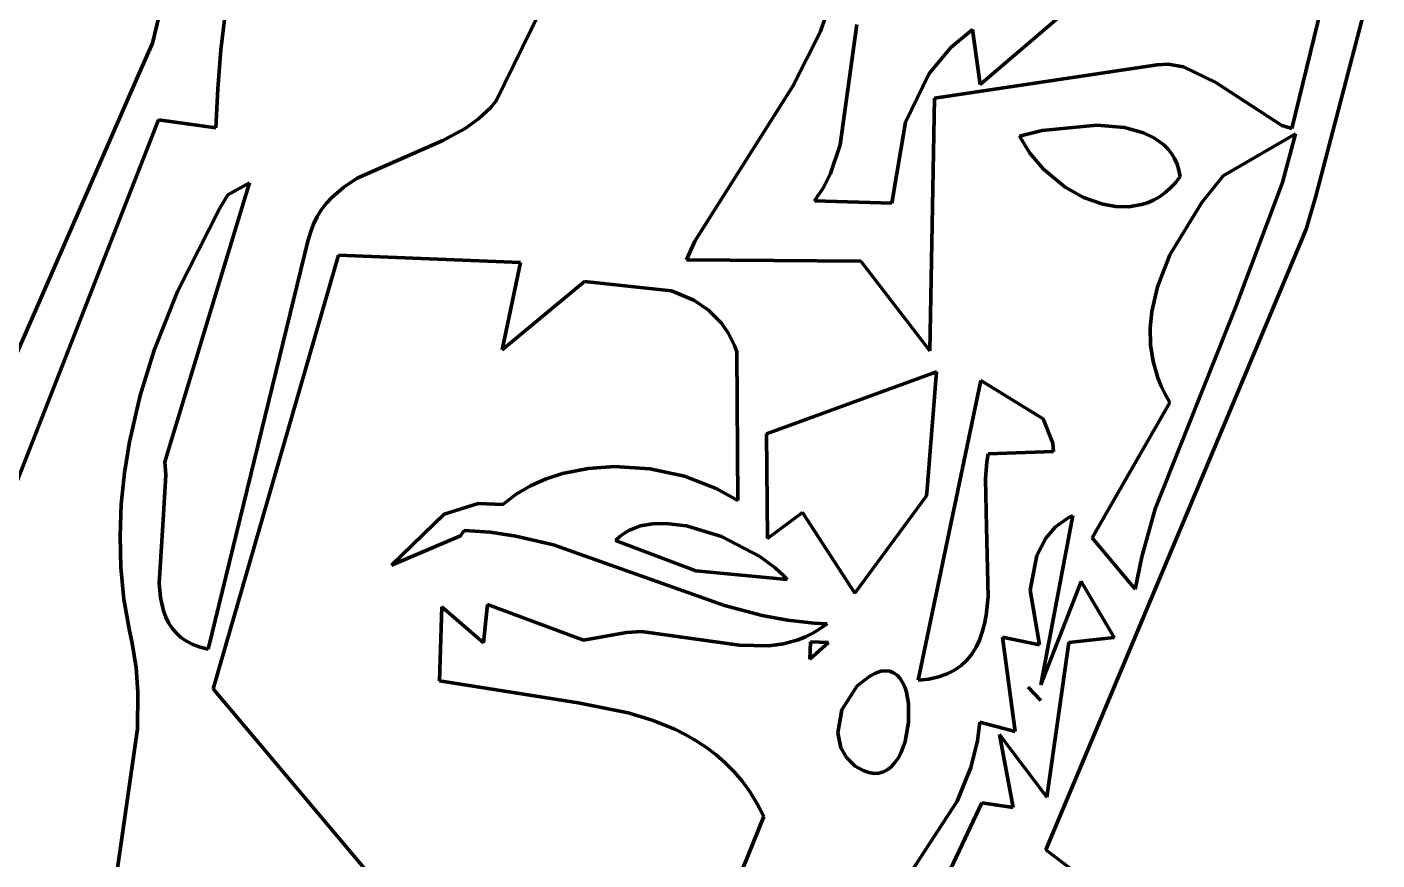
# Model space of a CAD drawing. Header units: millimetres. Extents: x 0 to 4.76, y 0 to 6.67.
# Drawn here: x 2.663 to 3.346, y 5.438 to 5.859 of the extents above; entities that cross this region are included whole.
import ezdxf

# ---------------------------------------------------------------- set-up
doc = ezdxf.new("R2010")
doc.units = ezdxf.units.MM
doc.layers.add('color#010101ff', color=7, linetype='CONTINUOUS', lineweight=100)
doc.layers.add('color#fefefeff', color=7, linetype='CONTINUOUS', lineweight=100)

msp = doc.modelspace()

# ---------------------------------------------------------------- linework, layer by layer
at = {"layer": 'color#010101ff'}
for p, q in [((3.3027, 5.80759), (3.34012, 5.9607)), ((2.72679, 5.85076), (2.73682, 5.8914)), ((3.34578, 5.89137), (3.31494, 5.77339)), ((2.90057, 5.8215), (2.93176, 5.88525)), ((3.06953, 5.87138), (3.06445, 5.85655)), ((2.76377, 5.86674), (2.76144, 5.84729)), ((3.18925, 5.86735), (3.14522, 5.82977)), ((3.06445, 5.85655), (3.05045, 5.82903)), ((3.0744, 5.79941), (3.08285, 5.8602)), ((3.14139, 5.85756), (3.13042, 5.8486)), ((3.14522, 5.82977), (3.14139, 5.85756)), ((2.72028, 5.83582), (2.72679, 5.85076)), ((3.13042, 5.8486), (3.11942, 5.83542)), ((2.76144, 5.84729), (2.75979, 5.82766)), ((2.65374, 5.68356), (2.72028, 5.83582)), ((3.11942, 5.83542), (3.10748, 5.81086)), ((3.12209, 5.82296), (3.2347, 5.83983)), ((3.2347, 5.83983), (3.24026, 5.84002)), ((3.24026, 5.84002), (3.24803, 5.83879)), ((3.24803, 5.83879), (3.26427, 5.8308)), ((2.75979, 5.82766), (2.75886, 5.80785)), ((3.05045, 5.82903), (3.00089, 5.75067)), ((3.26427, 5.8308), (3.29765, 5.80905)), ((2.89782, 5.81825), (2.90057, 5.8215)), ((3.11984, 5.69517), (3.12209, 5.82296)), ((2.89168, 5.81253), (2.89782, 5.81825)), ((2.72988, 5.81199), (2.63399, 5.56723)), ((2.75886, 5.80785), (2.72988, 5.81199)), ((2.87355, 5.80157), (2.88482, 5.80766)), ((2.88482, 5.80766), (2.89168, 5.81253)), ((3.10748, 5.81086), (3.10057, 5.7698)), ((3.20425, 5.8093), (3.17646, 5.80654)), ((3.2182, 5.80802), (3.20425, 5.8093)), ((3.22768, 5.80542), (3.2182, 5.80802)), ((3.29765, 5.80905), (3.3027, 5.80759)), ((2.83031, 5.7825), (2.87355, 5.80157)), ((3.17646, 5.80654), (3.16503, 5.80366)), ((3.16503, 5.80366), (3.17028, 5.79509)), ((3.23326, 5.80277), (3.22768, 5.80542)), ((3.23807, 5.79931), (3.23326, 5.80277)), ((3.30451, 5.80489), (3.26805, 5.78358)), ((3.29797, 5.78036), (3.30451, 5.80489)), ((3.06955, 5.78482), (3.0744, 5.79941)), ((3.17028, 5.79509), (3.17715, 5.78711)), ((3.24013, 5.79724), (3.23807, 5.79931)), ((3.24195, 5.79495), (3.24013, 5.79724)), ((3.24349, 5.79241), (3.24195, 5.79495)), ((3.17715, 5.78711), (3.18821, 5.77801)), ((3.24475, 5.78962), (3.24349, 5.79241)), ((3.2457, 5.78658), (3.24475, 5.78962)), ((3.24633, 5.78326), (3.2457, 5.78658)), ((2.77588, 5.78007), (2.73308, 5.63915)), ((2.76484, 5.77409), (2.77588, 5.78007)), ((2.82353, 5.77801), (2.83031, 5.7825)), ((3.06595, 5.77782), (3.06955, 5.78482)), ((3.2413, 5.77739), (3.24388, 5.78013)), ((3.24388, 5.78013), (3.24633, 5.78326)), ((3.26805, 5.78358), (3.25729, 5.7702)), ((3.27424, 5.7171), (3.29797, 5.78036)), ((2.76092, 5.76737), (2.76484, 5.77409)), ((2.81748, 5.77276), (2.82353, 5.77801)), ((3.06139, 5.77107), (3.06595, 5.77782)), ((3.18821, 5.77801), (3.19749, 5.77278)), ((3.23283, 5.77138), (3.23576, 5.77303)), ((3.23576, 5.77303), (3.23859, 5.77503)), ((3.23859, 5.77503), (3.2413, 5.77739)), ((3.31494, 5.77339), (3.31002, 5.75667)), ((2.73946, 5.72515), (2.76092, 5.76737)), ((2.81013, 5.76306), (2.81233, 5.76657)), ((2.81233, 5.76657), (2.81478, 5.76979)), ((2.81478, 5.76979), (2.81748, 5.77276)), ((3.10057, 5.7698), (3.06139, 5.77107)), ((3.19749, 5.77278), (3.20723, 5.76932)), ((3.20723, 5.76932), (3.21381, 5.76817)), ((3.21381, 5.76817), (3.22034, 5.76806)), ((3.22034, 5.76806), (3.22671, 5.7691)), ((3.22671, 5.7691), (3.22981, 5.77008)), ((3.22981, 5.77008), (3.23283, 5.77138)), ((3.25729, 5.7702), (3.24115, 5.74382)), ((2.80663, 5.7551), (2.80823, 5.75924)), ((2.80823, 5.75924), (2.81013, 5.76306)), ((2.80535, 5.75062), (2.80663, 5.7551)), ((3.31002, 5.75667), (3.17839, 5.44311)), ((2.75501, 5.54452), (2.80535, 5.75062)), ((3.00089, 5.75067), (2.99674, 5.74119)), ((2.82082, 5.74352), (2.7575, 5.5244)), ((2.91287, 5.73985), (2.82082, 5.74352)), ((2.90353, 5.69579), (2.91287, 5.73985)), ((2.99674, 5.74119), (3.08488, 5.74047)), ((3.08488, 5.74047), (3.11984, 5.69517)), ((3.24115, 5.74382), (3.23477, 5.72757)), ((2.72771, 5.69548), (2.73946, 5.72515)), ((2.94515, 5.73032), (2.90353, 5.69579)), ((2.98922, 5.72562), (2.94515, 5.73032)), ((3.00046, 5.72078), (2.98922, 5.72562)), ((3.23477, 5.72757), (3.23191, 5.71508)), ((3.00794, 5.71569), (3.00046, 5.72078)), ((3.01437, 5.70917), (3.00794, 5.71569)), ((3.23191, 5.71508), (3.23111, 5.70667)), ((3.23357, 5.61542), (3.27424, 5.7171)), ((3.01798, 5.70394), (3.01437, 5.70917)), ((3.23111, 5.70667), (3.2313, 5.69824)), ((3.02097, 5.69796), (3.01798, 5.70394)), ((3.02222, 5.69467), (3.02097, 5.69796)), ((3.2313, 5.69824), (3.23257, 5.68984)), ((2.72061, 5.6726), (2.72771, 5.69548)), ((3.02268, 5.61955), (3.02222, 5.69467)), ((3.12314, 5.68462), (3.03725, 5.65332)), ((3.11837, 5.6254), (3.12314, 5.68462)), ((3.23257, 5.68984), (3.23501, 5.6815)), ((3.14553, 5.68016), (3.11391, 5.52873)), ((3.1771, 5.66089), (3.14553, 5.68016)), ((3.23501, 5.6815), (3.23671, 5.67737)), ((3.23671, 5.67737), (3.23873, 5.67326)), ((2.71522, 5.64928), (2.72061, 5.6726)), ((3.23873, 5.67326), (3.2411, 5.66919)), ((3.2411, 5.66919), (3.20183, 5.60068)), ((3.18185, 5.64852), (3.1771, 5.66089)), ((3.03725, 5.65332), (3.03769, 5.60041)), ((2.71268, 5.63355), (2.71522, 5.64928)), ((3.14917, 5.64313), (3.18222, 5.64426)), ((3.18222, 5.64426), (3.18185, 5.64852)), ((2.73308, 5.63915), (2.73365, 5.63255)), ((2.94698, 5.63581), (2.96034, 5.63678)), ((2.96034, 5.63678), (2.97828, 5.63564)), ((3.14783, 5.63057), (3.14851, 5.63917)), ((3.14851, 5.63917), (3.14917, 5.64313)), ((2.71107, 5.6177), (2.71268, 5.63355)), ((2.73365, 5.63255), (2.73226, 5.60975)), ((2.91798, 5.627), (2.9258, 5.6305)), ((2.9258, 5.6305), (2.93404, 5.6332)), ((2.93404, 5.6332), (2.94698, 5.63581)), ((2.97828, 5.63564), (2.99569, 5.63187)), ((2.99569, 5.63187), (3.01184, 5.62568)), ((3.14845, 5.60631), (3.14783, 5.63057)), ((2.91067, 5.6227), (2.91798, 5.627)), ((3.01184, 5.62568), (3.02268, 5.61955)), ((3.11809, 5.62195), (3.11837, 5.6254)), ((2.71044, 5.60177), (2.71107, 5.6177)), ((2.87425, 5.6127), (2.89151, 5.61803)), ((2.89151, 5.61803), (2.90396, 5.61756)), ((2.90396, 5.61756), (2.91067, 5.6227)), ((3.08188, 5.57275), (3.11809, 5.62195)), ((2.73226, 5.60975), (2.73015, 5.57777)), ((2.84758, 5.58686), (2.87425, 5.6127)), ((3.03769, 5.60041), (3.05535, 5.61357)), ((3.05535, 5.61357), (3.08188, 5.57275)), ((3.17579, 5.52645), (3.19206, 5.61201)), ((3.18965, 5.61077), (3.18336, 5.60622)), ((3.19206, 5.61201), (3.18965, 5.61077)), ((3.22688, 5.59117), (3.23357, 5.61542)), ((2.88445, 5.60439), (2.88258, 5.60171)), ((2.89764, 5.60353), (2.88445, 5.60439)), ((2.91056, 5.60162), (2.89764, 5.60353)), ((2.96537, 5.60314), (2.96303, 5.6014)), ((2.9679, 5.6046), (2.96537, 5.60314)), ((2.97349, 5.60671), (2.9679, 5.6046)), ((2.97965, 5.60781), (2.97349, 5.60671)), ((2.98625, 5.608), (2.97965, 5.60781)), ((2.9967, 5.60676), (2.98625, 5.608)), ((3.01447, 5.60141), (2.9967, 5.60676)), ((3.14925, 5.57088), (3.14845, 5.60631)), ((3.18336, 5.60622), (3.17844, 5.60061)), ((2.71087, 5.58578), (2.71044, 5.60177)), ((2.88258, 5.60171), (2.84758, 5.58686)), ((2.92954, 5.59714), (2.91056, 5.60162)), ((3.01593, 5.56656), (2.92954, 5.59714)), ((2.96303, 5.6014), (2.9609, 5.59936)), ((2.9609, 5.59936), (3.00152, 5.58408)), ((3.03382, 5.59134), (3.01447, 5.60141)), ((3.17844, 5.60061), (3.17383, 5.59183)), ((3.20183, 5.60068), (3.22347, 5.57469)), ((3.04165, 5.58552), (3.03382, 5.59134)), ((3.17383, 5.59183), (3.17054, 5.57428)), ((3.22347, 5.57469), (3.22688, 5.59117)), ((2.71241, 5.56976), (2.71087, 5.58578)), ((3.00152, 5.58408), (3.04766, 5.57959)), ((3.04589, 5.58156), (3.04165, 5.58552)), ((2.73015, 5.57777), (2.73083, 5.57048)), ((3.04766, 5.57959), (3.04589, 5.58156)), ((3.19631, 5.57863), (3.17579, 5.52645)), ((3.21288, 5.55035), (3.19631, 5.57863)), ((2.71514, 5.55375), (2.71241, 5.56976)), ((2.73083, 5.57048), (2.73238, 5.56376)), ((3.14825, 5.56156), (3.14925, 5.57088)), ((3.17054, 5.57428), (3.17514, 5.54661)), ((2.73238, 5.56376), (2.73353, 5.56066)), ((2.87195, 5.52836), (2.87304, 5.56587)), ((2.87304, 5.56587), (2.89422, 5.54757)), ((2.89422, 5.54757), (2.89625, 5.56694)), ((2.89625, 5.56694), (2.94478, 5.54906)), ((3.03494, 5.56148), (3.01593, 5.56656)), ((3.04789, 5.55904), (3.03494, 5.56148)), ((3.1474, 5.55717), (3.14825, 5.56156)), ((2.73353, 5.56066), (2.73497, 5.55776)), ((2.73497, 5.55776), (2.73672, 5.55507)), ((2.73672, 5.55507), (2.7388, 5.55262)), ((3.06111, 5.55755), (3.04789, 5.55904)), ((3.06055, 5.55247), (3.0642, 5.55465)), ((3.06784, 5.55721), (3.06111, 5.55755)), ((3.0642, 5.55465), (3.06784, 5.55721)), ((3.14629, 5.55299), (3.1474, 5.55717)), ((2.71658, 5.54751), (2.71514, 5.55375)), ((2.7388, 5.55262), (2.74123, 5.55042)), ((2.74123, 5.55042), (2.74405, 5.54849)), ((2.74405, 5.54849), (2.74727, 5.54686)), ((2.94478, 5.54906), (2.95877, 5.55157)), ((2.95877, 5.55157), (2.96643, 5.55292)), ((2.96643, 5.55292), (2.97408, 5.55334)), ((2.97408, 5.55334), (3.02343, 5.54646)), ((3.04582, 5.54709), (3.0532, 5.54916)), ((3.0532, 5.54916), (3.05688, 5.55065)), ((3.05688, 5.55065), (3.06055, 5.55247)), ((3.05951, 5.54811), (3.05916, 5.5394)), ((3.05916, 5.5394), (3.06853, 5.54782)), ((3.06853, 5.54782), (3.05951, 5.54811)), ((3.14313, 5.54538), (3.14487, 5.54905)), ((3.14487, 5.54905), (3.14629, 5.55299)), ((3.17514, 5.54661), (3.15647, 5.55043)), ((3.15647, 5.55043), (3.16294, 5.50289)), ((3.17887, 5.46959), (3.18999, 5.54788)), ((3.18999, 5.54788), (3.21288, 5.55035)), ((2.71857, 5.53506), (2.71658, 5.54751)), ((2.74727, 5.54686), (2.75091, 5.54553)), ((2.75091, 5.54553), (2.75501, 5.54452)), ((3.02343, 5.54646), (3.03839, 5.54608)), ((3.03839, 5.54608), (3.04582, 5.54709)), ((3.13854, 5.53893), (3.14103, 5.54199)), ((3.14103, 5.54199), (3.14313, 5.54538)), ((2.71949, 5.52266), (2.71857, 5.53506)), ((3.13229, 5.53387), (3.13564, 5.53621)), ((3.13564, 5.53621), (3.13854, 5.53893)), ((2.94205, 5.51739), (2.87195, 5.52836)), ((3.08942, 5.53083), (3.08306, 5.52583)), ((3.09229, 5.53237), (3.08942, 5.53083)), ((3.09492, 5.53326), (3.09229, 5.53237)), ((3.09733, 5.53356), (3.09492, 5.53326)), ((3.0995, 5.5333), (3.09733, 5.53356)), ((3.10145, 5.53254), (3.0995, 5.5333)), ((3.10318, 5.53132), (3.10145, 5.53254)), ((3.10469, 5.52968), (3.10318, 5.53132)), ((3.10598, 5.52768), (3.10469, 5.52968)), ((3.10705, 5.52536), (3.10598, 5.52768)), ((3.11391, 5.52873), (3.11931, 5.52933)), ((3.11931, 5.52933), (3.12416, 5.5304)), ((3.12416, 5.5304), (3.12848, 5.53192)), ((3.12848, 5.53192), (3.13229, 5.53387)), ((2.71922, 5.50413), (2.71949, 5.52266)), ((2.7575, 5.5244), (2.85763, 5.40559)), ((3.08306, 5.52583), (3.07535, 5.51379)), ((3.1079, 5.52277), (3.10705, 5.52536)), ((3.10898, 5.51694), (3.1079, 5.52277)), ((3.16954, 5.52525), (3.17582, 5.51847)), ((3.17189, 5.52271), (3.16954, 5.52525)), ((3.17582, 5.51847), (3.17189, 5.52271)), ((2.96729, 5.51219), (2.94205, 5.51739)), ((3.07535, 5.51379), (3.07329, 5.50212)), ((3.10903, 5.50731), (3.10898, 5.51694)), ((2.97934, 5.50854), (2.96729, 5.51219)), ((2.99084, 5.50393), (2.97934, 5.50854)), ((3.10725, 5.49772), (3.10903, 5.50731)), ((3.14502, 5.50749), (3.1438, 5.49812)), ((3.16294, 5.50289), (3.14502, 5.50749)), ((2.70611, 5.4121), (2.71922, 5.50413)), ((2.99635, 5.50121), (2.99084, 5.50393)), ((3.00167, 5.49818), (2.99635, 5.50121)), ((3.07329, 5.50212), (3.07478, 5.49465)), ((3.16186, 5.46441), (3.15491, 5.50135)), ((3.15491, 5.50135), (3.17887, 5.46959)), ((3.0068, 5.49482), (3.00167, 5.49818)), ((3.01171, 5.4911), (3.0068, 5.49482)), ((3.07478, 5.49465), (3.07763, 5.48962)), ((3.10508, 5.49196), (3.10725, 5.49772)), ((3.1438, 5.49812), (3.14046, 5.48463)), ((3.01639, 5.487), (3.01171, 5.4911)), ((3.02083, 5.48249), (3.01639, 5.487)), ((3.07763, 5.48962), (3.08209, 5.48535)), ((3.10039, 5.4852), (3.10214, 5.48714)), ((3.10214, 5.48714), (3.10371, 5.48941)), ((3.10371, 5.48941), (3.10508, 5.49196)), ((3.02501, 5.47756), (3.02083, 5.48249)), ((3.08209, 5.48535), (3.08604, 5.48304)), ((3.08604, 5.48304), (3.08888, 5.48204)), ((3.08888, 5.48204), (3.09154, 5.48164)), ((3.09154, 5.48164), (3.09402, 5.48181)), ((3.09402, 5.48181), (3.09633, 5.48249)), ((3.09633, 5.48249), (3.09845, 5.48363)), ((3.09845, 5.48363), (3.10039, 5.4852)), ((3.14046, 5.48463), (3.13365, 5.46755)), ((3.02891, 5.47217), (3.02501, 5.47756)), ((3.03253, 5.46631), (3.02891, 5.47217)), ((3.03583, 5.45995), (3.03253, 5.46631)), ((3.13365, 5.46755), (3.08264, 5.38947)), ((3.12445, 5.42112), (3.14609, 5.46685)), ((3.14609, 5.46685), (3.16186, 5.46441)), ((3.01623, 5.4115), (3.03583, 5.45995)), ((3.17839, 5.44311), (3.22681, 5.40639))]:
    msp.add_line(p, q, dxfattribs=at)
at = {"layer": 'color#fefefeff'}
for p, q in [((3.34012, 5.9607), (3.3027, 5.80759)), ((2.73682, 5.8914), (2.72679, 5.85076)), ((3.31494, 5.77339), (3.34578, 5.89137)), ((2.93176, 5.88525), (2.90057, 5.8215)), ((3.06445, 5.85655), (3.06953, 5.87138)), ((2.76144, 5.84729), (2.76377, 5.86674)), ((3.14522, 5.82977), (3.18925, 5.86735)), ((3.05045, 5.82903), (3.06445, 5.85655)), ((3.08285, 5.8602), (3.0744, 5.79941)), ((3.13042, 5.8486), (3.14139, 5.85756)), ((3.14139, 5.85756), (3.14522, 5.82977)), ((2.72679, 5.85076), (2.72028, 5.83582)), ((3.11942, 5.83542), (3.13042, 5.8486)), ((2.75979, 5.82766), (2.76144, 5.84729)), ((2.72028, 5.83582), (2.65374, 5.68356)), ((3.10748, 5.81086), (3.11942, 5.83542)), ((3.2347, 5.83983), (3.12209, 5.82296)), ((3.24026, 5.84002), (3.2347, 5.83983)), ((3.24803, 5.83879), (3.24026, 5.84002)), ((3.26427, 5.8308), (3.24803, 5.83879)), ((2.75886, 5.80785), (2.75979, 5.82766)), ((3.00089, 5.75067), (3.05045, 5.82903)), ((3.29765, 5.80905), (3.26427, 5.8308)), ((2.90057, 5.8215), (2.89782, 5.81825)), ((3.12209, 5.82296), (3.11984, 5.69517)), ((2.89782, 5.81825), (2.89168, 5.81253)), ((2.63399, 5.56723), (2.72988, 5.81199)), ((2.72988, 5.81199), (2.75886, 5.80785)), ((2.88482, 5.80766), (2.87355, 5.80157)), ((2.89168, 5.81253), (2.88482, 5.80766)), ((3.10057, 5.7698), (3.10748, 5.81086)), ((3.17646, 5.80654), (3.20425, 5.8093)), ((3.20425, 5.8093), (3.2182, 5.80802)), ((3.2182, 5.80802), (3.22768, 5.80542)), ((3.3027, 5.80759), (3.29765, 5.80905)), ((2.87355, 5.80157), (2.83031, 5.7825)), ((3.16503, 5.80366), (3.17646, 5.80654)), ((3.17028, 5.79509), (3.16503, 5.80366)), ((3.22768, 5.80542), (3.23326, 5.80277)), ((3.23326, 5.80277), (3.23807, 5.79931)), ((3.26805, 5.78358), (3.30451, 5.80489)), ((3.30451, 5.80489), (3.29797, 5.78036)), ((3.0744, 5.79941), (3.06955, 5.78482)), ((3.17715, 5.78711), (3.17028, 5.79509)), ((3.23807, 5.79931), (3.24013, 5.79724)), ((3.24013, 5.79724), (3.24195, 5.79495)), ((3.24195, 5.79495), (3.24349, 5.79241)), ((3.18821, 5.77801), (3.17715, 5.78711)), ((3.24349, 5.79241), (3.24475, 5.78962)), ((3.24475, 5.78962), (3.2457, 5.78658)), ((3.2457, 5.78658), (3.24633, 5.78326)), ((2.73308, 5.63915), (2.77588, 5.78007)), ((2.77588, 5.78007), (2.76484, 5.77409)), ((2.83031, 5.7825), (2.82353, 5.77801)), ((3.06955, 5.78482), (3.06595, 5.77782)), ((3.24388, 5.78013), (3.2413, 5.77739)), ((3.24633, 5.78326), (3.24388, 5.78013)), ((3.25729, 5.7702), (3.26805, 5.78358)), ((3.29797, 5.78036), (3.27424, 5.7171)), ((2.76484, 5.77409), (2.76092, 5.76737)), ((2.82353, 5.77801), (2.81748, 5.77276)), ((3.06595, 5.77782), (3.06139, 5.77107)), ((3.19749, 5.77278), (3.18821, 5.77801)), ((3.23576, 5.77303), (3.23283, 5.77138)), ((3.23859, 5.77503), (3.23576, 5.77303)), ((3.2413, 5.77739), (3.23859, 5.77503)), ((3.31002, 5.75667), (3.31494, 5.77339)), ((2.76092, 5.76737), (2.73946, 5.72515)), ((2.81233, 5.76657), (2.81013, 5.76306)), ((2.81478, 5.76979), (2.81233, 5.76657)), ((2.81748, 5.77276), (2.81478, 5.76979)), ((3.06139, 5.77107), (3.10057, 5.7698)), ((3.20723, 5.76932), (3.19749, 5.77278)), ((3.21381, 5.76817), (3.20723, 5.76932)), ((3.22034, 5.76806), (3.21381, 5.76817)), ((3.22671, 5.7691), (3.22034, 5.76806)), ((3.22981, 5.77008), (3.22671, 5.7691)), ((3.23283, 5.77138), (3.22981, 5.77008)), ((3.24115, 5.74382), (3.25729, 5.7702)), ((2.80823, 5.75924), (2.80663, 5.7551)), ((2.81013, 5.76306), (2.80823, 5.75924)), ((2.80663, 5.7551), (2.80535, 5.75062)), ((3.17839, 5.44311), (3.31002, 5.75667)), ((2.80535, 5.75062), (2.75501, 5.54452)), ((2.99674, 5.74119), (3.00089, 5.75067)), ((2.7575, 5.5244), (2.82082, 5.74352)), ((2.82082, 5.74352), (2.91287, 5.73985)), ((2.91287, 5.73985), (2.90353, 5.69579)), ((3.08488, 5.74047), (2.99674, 5.74119)), ((3.11984, 5.69517), (3.08488, 5.74047)), ((3.23477, 5.72757), (3.24115, 5.74382)), ((2.73946, 5.72515), (2.72771, 5.69548)), ((2.90353, 5.69579), (2.94515, 5.73032)), ((2.94515, 5.73032), (2.98922, 5.72562)), ((2.98922, 5.72562), (3.00046, 5.72078)), ((3.23191, 5.71508), (3.23477, 5.72757)), ((3.00046, 5.72078), (3.00794, 5.71569)), ((3.00794, 5.71569), (3.01437, 5.70917)), ((3.23111, 5.70667), (3.23191, 5.71508)), ((3.27424, 5.7171), (3.23357, 5.61542)), ((3.01437, 5.70917), (3.01798, 5.70394)), ((3.2313, 5.69824), (3.23111, 5.70667)), ((3.01798, 5.70394), (3.02097, 5.69796)), ((3.02097, 5.69796), (3.02222, 5.69467)), ((3.23257, 5.68984), (3.2313, 5.69824)), ((2.72771, 5.69548), (2.72061, 5.6726)), ((3.02222, 5.69467), (3.02268, 5.61955)), ((3.03725, 5.65332), (3.12314, 5.68462)), ((3.12314, 5.68462), (3.11837, 5.6254)), ((3.23501, 5.6815), (3.23257, 5.68984)), ((3.11391, 5.52873), (3.14553, 5.68016)), ((3.14553, 5.68016), (3.1771, 5.66089)), ((3.23671, 5.67737), (3.23501, 5.6815)), ((3.23873, 5.67326), (3.23671, 5.67737)), ((2.72061, 5.6726), (2.71522, 5.64928)), ((3.2411, 5.66919), (3.23873, 5.67326)), ((3.20183, 5.60068), (3.2411, 5.66919)), ((3.1771, 5.66089), (3.18185, 5.64852)), ((3.03769, 5.60041), (3.03725, 5.65332)), ((2.71522, 5.64928), (2.71268, 5.63355)), ((3.18222, 5.64426), (3.14917, 5.64313)), ((3.18185, 5.64852), (3.18222, 5.64426)), ((2.73365, 5.63255), (2.73308, 5.63915)), ((2.96034, 5.63678), (2.94698, 5.63581)), ((2.97828, 5.63564), (2.96034, 5.63678)), ((3.14851, 5.63917), (3.14783, 5.63057)), ((3.14917, 5.64313), (3.14851, 5.63917)), ((2.71268, 5.63355), (2.71107, 5.6177)), ((2.73226, 5.60975), (2.73365, 5.63255)), ((2.9258, 5.6305), (2.91798, 5.627)), ((2.93404, 5.6332), (2.9258, 5.6305)), ((2.94698, 5.63581), (2.93404, 5.6332)), ((2.99569, 5.63187), (2.97828, 5.63564)), ((3.01184, 5.62568), (2.99569, 5.63187)), ((3.14783, 5.63057), (3.14845, 5.60631)), ((2.91798, 5.627), (2.91067, 5.6227)), ((3.02268, 5.61955), (3.01184, 5.62568)), ((3.11837, 5.6254), (3.11809, 5.62195)), ((2.71107, 5.6177), (2.71044, 5.60177)), ((2.89151, 5.61803), (2.87425, 5.6127)), ((2.90396, 5.61756), (2.89151, 5.61803)), ((2.91067, 5.6227), (2.90396, 5.61756)), ((3.11809, 5.62195), (3.08188, 5.57275)), ((2.73015, 5.57777), (2.73226, 5.60975)), ((2.87425, 5.6127), (2.84758, 5.58686)), ((3.05535, 5.61357), (3.03769, 5.60041)), ((3.08188, 5.57275), (3.05535, 5.61357)), ((3.19206, 5.61201), (3.17579, 5.52645)), ((3.18336, 5.60622), (3.18965, 5.61077)), ((3.18965, 5.61077), (3.19206, 5.61201)), ((3.23357, 5.61542), (3.22688, 5.59117)), ((2.88258, 5.60171), (2.88445, 5.60439)), ((2.88445, 5.60439), (2.89764, 5.60353)), ((2.89764, 5.60353), (2.91056, 5.60162)), ((2.96303, 5.6014), (2.96537, 5.60314)), ((2.96537, 5.60314), (2.9679, 5.6046)), ((2.9679, 5.6046), (2.97349, 5.60671)), ((2.97349, 5.60671), (2.97965, 5.60781)), ((2.97965, 5.60781), (2.98625, 5.608)), ((2.98625, 5.608), (2.9967, 5.60676)), ((2.9967, 5.60676), (3.01447, 5.60141)), ((3.14845, 5.60631), (3.14925, 5.57088)), ((3.17844, 5.60061), (3.18336, 5.60622)), ((2.71044, 5.60177), (2.71087, 5.58578)), ((2.84758, 5.58686), (2.88258, 5.60171)), ((2.91056, 5.60162), (2.92954, 5.59714)), ((2.92954, 5.59714), (3.01593, 5.56656)), ((2.9609, 5.59936), (2.96303, 5.6014)), ((3.00152, 5.58408), (2.9609, 5.59936)), ((3.01447, 5.60141), (3.03382, 5.59134)), ((3.17383, 5.59183), (3.17844, 5.60061)), ((3.22347, 5.57469), (3.20183, 5.60068)), ((3.03382, 5.59134), (3.04165, 5.58552)), ((3.17054, 5.57428), (3.17383, 5.59183)), ((3.22688, 5.59117), (3.22347, 5.57469)), ((2.71087, 5.58578), (2.71241, 5.56976)), ((3.04766, 5.57959), (3.00152, 5.58408)), ((3.04165, 5.58552), (3.04589, 5.58156)), ((2.73083, 5.57048), (2.73015, 5.57777)), ((3.04589, 5.58156), (3.04766, 5.57959)), ((3.17579, 5.52645), (3.19631, 5.57863)), ((3.19631, 5.57863), (3.21288, 5.55035)), ((2.71241, 5.56976), (2.71514, 5.55375)), ((2.73238, 5.56376), (2.73083, 5.57048)), ((3.14925, 5.57088), (3.14825, 5.56156)), ((3.17514, 5.54661), (3.17054, 5.57428)), ((2.73353, 5.56066), (2.73238, 5.56376)), ((2.87304, 5.56587), (2.87195, 5.52836)), ((2.89422, 5.54757), (2.87304, 5.56587)), ((2.89625, 5.56694), (2.89422, 5.54757)), ((2.94478, 5.54906), (2.89625, 5.56694)), ((3.01593, 5.56656), (3.03494, 5.56148)), ((3.03494, 5.56148), (3.04789, 5.55904)), ((3.14825, 5.56156), (3.1474, 5.55717)), ((2.73497, 5.55776), (2.73353, 5.56066)), ((2.73672, 5.55507), (2.73497, 5.55776)), ((2.7388, 5.55262), (2.73672, 5.55507)), ((3.04789, 5.55904), (3.06111, 5.55755)), ((3.0642, 5.55465), (3.06055, 5.55247)), ((3.06111, 5.55755), (3.06784, 5.55721)), ((3.06784, 5.55721), (3.0642, 5.55465)), ((3.1474, 5.55717), (3.14629, 5.55299)), ((2.71514, 5.55375), (2.71658, 5.54751)), ((2.74123, 5.55042), (2.7388, 5.55262)), ((2.74405, 5.54849), (2.74123, 5.55042)), ((2.74727, 5.54686), (2.74405, 5.54849)), ((2.95877, 5.55157), (2.94478, 5.54906)), ((2.96643, 5.55292), (2.95877, 5.55157)), ((2.97408, 5.55334), (2.96643, 5.55292)), ((3.02343, 5.54646), (2.97408, 5.55334)), ((3.0532, 5.54916), (3.04582, 5.54709)), ((3.05688, 5.55065), (3.0532, 5.54916)), ((3.06055, 5.55247), (3.05688, 5.55065)), ((3.05916, 5.5394), (3.05951, 5.54811)), ((3.06853, 5.54782), (3.05916, 5.5394)), ((3.05951, 5.54811), (3.06853, 5.54782)), ((3.14487, 5.54905), (3.14313, 5.54538)), ((3.14629, 5.55299), (3.14487, 5.54905)), ((3.16294, 5.50289), (3.15647, 5.55043)), ((3.15647, 5.55043), (3.17514, 5.54661)), ((3.18999, 5.54788), (3.17887, 5.46959)), ((3.21288, 5.55035), (3.18999, 5.54788)), ((2.71658, 5.54751), (2.71857, 5.53506)), ((2.75091, 5.54553), (2.74727, 5.54686)), ((2.75501, 5.54452), (2.75091, 5.54553)), ((3.03839, 5.54608), (3.02343, 5.54646)), ((3.04582, 5.54709), (3.03839, 5.54608)), ((3.14103, 5.54199), (3.13854, 5.53893)), ((3.14313, 5.54538), (3.14103, 5.54199)), ((2.71857, 5.53506), (2.71949, 5.52266)), ((3.13564, 5.53621), (3.13229, 5.53387)), ((3.13854, 5.53893), (3.13564, 5.53621)), ((2.87195, 5.52836), (2.94205, 5.51739)), ((3.08306, 5.52583), (3.08942, 5.53083)), ((3.08942, 5.53083), (3.09229, 5.53237)), ((3.09229, 5.53237), (3.09492, 5.53326)), ((3.09492, 5.53326), (3.09733, 5.53356)), ((3.09733, 5.53356), (3.0995, 5.5333)), ((3.0995, 5.5333), (3.10145, 5.53254)), ((3.10145, 5.53254), (3.10318, 5.53132)), ((3.10318, 5.53132), (3.10469, 5.52968)), ((3.10469, 5.52968), (3.10598, 5.52768)), ((3.10598, 5.52768), (3.10705, 5.52536)), ((3.11931, 5.52933), (3.11391, 5.52873)), ((3.12416, 5.5304), (3.11931, 5.52933)), ((3.12848, 5.53192), (3.12416, 5.5304)), ((3.13229, 5.53387), (3.12848, 5.53192)), ((2.71949, 5.52266), (2.71922, 5.50413)), ((2.85763, 5.40559), (2.7575, 5.5244)), ((3.07535, 5.51379), (3.08306, 5.52583)), ((3.10705, 5.52536), (3.1079, 5.52277)), ((3.1079, 5.52277), (3.10898, 5.51694)), ((3.16954, 5.52525), (3.17189, 5.52271)), ((3.17582, 5.51847), (3.16954, 5.52525)), ((3.17189, 5.52271), (3.17582, 5.51847)), ((2.94205, 5.51739), (2.96729, 5.51219)), ((3.07329, 5.50212), (3.07535, 5.51379)), ((3.10898, 5.51694), (3.10903, 5.50731)), ((2.96729, 5.51219), (2.97934, 5.50854)), ((2.97934, 5.50854), (2.99084, 5.50393)), ((3.10903, 5.50731), (3.10725, 5.49772)), ((3.1438, 5.49812), (3.14502, 5.50749)), ((3.14502, 5.50749), (3.16294, 5.50289)), ((2.71922, 5.50413), (2.70611, 5.4121)), ((2.99084, 5.50393), (2.99635, 5.50121)), ((2.99635, 5.50121), (3.00167, 5.49818)), ((3.07478, 5.49465), (3.07329, 5.50212)), ((3.17887, 5.46959), (3.15491, 5.50135)), ((3.15491, 5.50135), (3.16186, 5.46441)), ((3.00167, 5.49818), (3.0068, 5.49482)), ((3.0068, 5.49482), (3.01171, 5.4911)), ((3.07763, 5.48962), (3.07478, 5.49465)), ((3.10725, 5.49772), (3.10508, 5.49196)), ((3.14046, 5.48463), (3.1438, 5.49812)), ((3.01171, 5.4911), (3.01639, 5.487)), ((3.01639, 5.487), (3.02083, 5.48249)), ((3.08209, 5.48535), (3.07763, 5.48962)), ((3.10214, 5.48714), (3.10039, 5.4852)), ((3.10371, 5.48941), (3.10214, 5.48714)), ((3.10508, 5.49196), (3.10371, 5.48941)), ((3.02083, 5.48249), (3.02501, 5.47756)), ((3.08604, 5.48304), (3.08209, 5.48535)), ((3.08888, 5.48204), (3.08604, 5.48304)), ((3.09154, 5.48164), (3.08888, 5.48204)), ((3.09402, 5.48181), (3.09154, 5.48164)), ((3.09633, 5.48249), (3.09402, 5.48181)), ((3.09845, 5.48363), (3.09633, 5.48249)), ((3.10039, 5.4852), (3.09845, 5.48363)), ((3.13365, 5.46755), (3.14046, 5.48463)), ((3.02501, 5.47756), (3.02891, 5.47217)), ((3.02891, 5.47217), (3.03253, 5.46631)), ((3.03253, 5.46631), (3.03583, 5.45995)), ((3.08264, 5.38947), (3.13365, 5.46755)), ((3.14609, 5.46685), (3.12445, 5.42112)), ((3.16186, 5.46441), (3.14609, 5.46685)), ((3.03583, 5.45995), (3.01623, 5.4115)), ((3.22681, 5.40639), (3.17839, 5.44311))]:
    msp.add_line(p, q, dxfattribs=at)

doc.saveas('drawing.dxf')
